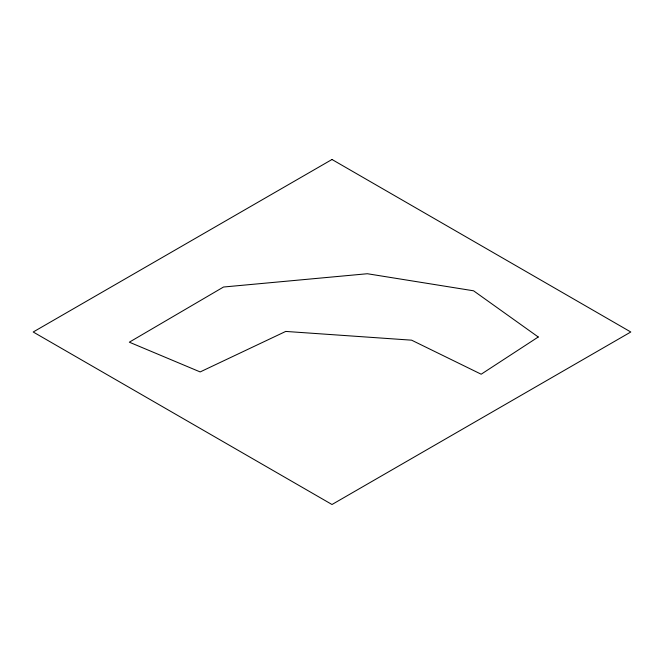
<?xml version="1.0" encoding="UTF-8"?>
<svg xmlns="http://www.w3.org/2000/svg" width="664" height="664" viewBox="0 0 664 664"><rect width="100%" height="100%" fill="white"/><g stroke="black" fill="none" stroke-linecap="round" stroke-linejoin="round"><path stroke-width="1" d="M538.263 336.997L481.184 374.214L411.605 340.175L285.727 331.427L200.163 371.931L129.331 342.184L223.519 287.022L367.358 273.734L473.556 290.799L538.263 336.997M332 159.493L33.2 332L332 504.507L630.8 332L332 159.493"/></g></svg>
